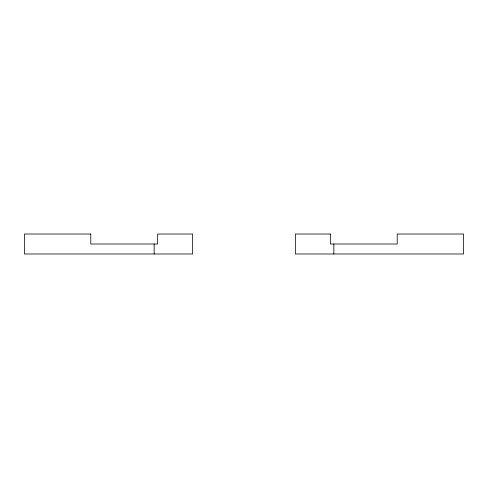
<?xml version="1.0" encoding="UTF-8"?>
<svg xmlns="http://www.w3.org/2000/svg" width="488" height="488" viewBox="0 0 488 488"><rect width="100%" height="100%" fill="white"/><g stroke="black" fill="none" stroke-linecap="round" stroke-linejoin="round"><path stroke-width="0.73" d="M333.835 244L333.835 253.98M154.165 244L154.165 253.98M90.78 234.02L24.4 234.02L24.4 253.98L192.595 253.98L192.595 234.02L157.654 234.02L157.654 244L90.78 244L90.78 234.02M330.345 234.02L295.405 234.02L295.405 253.98L463.6 253.98L463.6 234.02L397.22 234.02L397.22 244L330.345 244L330.345 234.02"/></g></svg>
